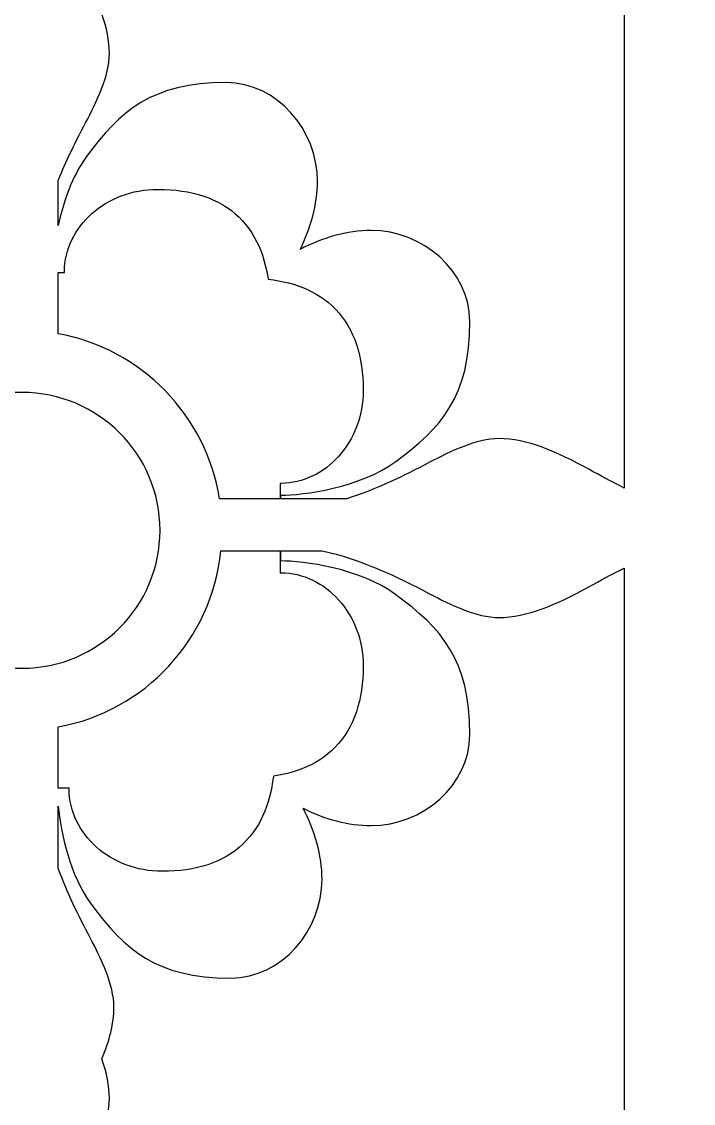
# Model space of a CAD drawing. Header units: centimetres. Extents: x 14.5 to 20.6, y -2.7 to 9.
# Drawn here: x 15.321 to 15.922, y 1.158 to 2.127 of the extents above; entities that cross this region are included whole.
import ezdxf

# ---------------------------------------------------------------- set-up
doc = ezdxf.new("R2010")
doc.units = ezdxf.units.CM
doc.header["$MEASUREMENT"] = 0
doc.layers.add('layer 1', color=7, linetype='Continuous')

msp = doc.modelspace()

# ---------------------------------------------------------------- linework, layer by layer
at = {"layer": 'layer 1', "color": 250, "lineweight": 30}
for points, knots in [([(14.53548, -2.70131), (14.53548, -2.70131), (14.53548, 9.00077), (14.53548, 9.00077), (14.53548, 9.00077), (14.53548, 9.00077), (20.59893, 9.00077), (20.59893, 9.00077), (20.59893, 9.00077), (20.59893, 9.00077), (20.59893, -2.70131), (20.59893, -2.70131), (20.59893, -2.70131), (20.59893, -2.70131), (14.53548, -2.70131), (14.53548, -2.70131)], [0, 0, 0, 0, 0.2, 0.2, 0.2, 0.2, 0.4, 0.4, 0.4, 0.4, 0.6, 0.6, 0.6, 0.6, 1, 1, 1, 1]), ([(15.8605, 1.70943), (15.8605, 1.70943), (15.8605, 2.57397), (15.8605, 2.57397), (15.8605, 2.57397), (15.84914, 2.5681), (15.83853, 2.56244), (15.82935, 2.55746), (15.82935, 2.55746), (15.79992, 2.54109), (15.77294, 2.52965), (15.7484, 2.52965), (15.7484, 2.52965), (15.72795, 2.52965), (15.70505, 2.54109), (15.68624, 2.55092), (15.68624, 2.55092), (15.65679, 2.56655), (15.62381, 2.58218), (15.58989, 2.58936), (15.58989, 2.58936), (15.58989, 2.58936), (15.55294, 2.58936), (15.55294, 2.58936), (15.55294, 2.58936), (15.55294, 2.58936), (15.55294, 2.58036), (15.55294, 2.58036), (15.55294, 2.58036), (15.57257, 2.58036), (15.6241, 2.57382), (15.65598, 2.55009), (15.65598, 2.55009), (15.69688, 2.51984), (15.72222, 2.49204), (15.72222, 2.42497), (15.72222, 2.42497), (15.72222, 2.37917), (15.67971, 2.34319), (15.6339, 2.34319), (15.6339, 2.34319), (15.61317, 2.34319), (15.59178, 2.34923), (15.57282, 2.35878), (15.57282, 2.35878), (15.58318, 2.33917), (15.5898, 2.31673), (15.5898, 2.29501), (15.5898, 2.29501), (15.5898, 2.2492), (15.55383, 2.20669), (15.50803, 2.20669), (15.50803, 2.20669), (15.44096, 2.20669), (15.41316, 2.23203), (15.3829, 2.27293), (15.3829, 2.27293), (15.36394, 2.29842), (15.35595, 2.33646), (15.35351, 2.36073), (15.35351, 2.36073), (15.35351, 2.36073), (15.35351, 2.305), (15.35351, 2.305), (15.35351, 2.305), (15.36141, 2.28318), (15.37175, 2.26215), (15.38209, 2.24267), (15.38209, 2.24267), (15.3919, 2.22386), (15.40335, 2.20096), (15.40335, 2.18051), (15.40335, 2.18051), (15.40335, 2.16595), (15.39932, 2.15052), (15.39262, 2.13424), (15.39262, 2.13424), (15.39683, 2.1219), (15.39926, 2.11009), (15.39926, 2.09879), (15.39926, 2.09879), (15.39926, 2.07834), (15.38782, 2.05544), (15.37799, 2.03663), (15.37799, 2.03663), (15.36936, 2.02036), (15.36072, 2.00302), (15.35351, 1.98503), (15.35351, 1.98503), (15.35351, 1.98503), (15.35351, 1.9446), (15.35351, 1.9446), (15.35351, 1.9446), (15.35794, 1.96542), (15.36579, 1.98886), (15.37882, 2.00637), (15.37882, 2.00637), (15.40907, 2.04727), (15.43687, 2.07261), (15.50394, 2.07261), (15.50394, 2.07261), (15.54974, 2.07261), (15.58572, 2.0301), (15.58572, 1.98429), (15.58572, 1.98429), (15.58572, 1.96357), (15.57969, 1.94217), (15.57013, 1.92322), (15.57013, 1.92322), (15.58974, 1.93357), (15.61218, 1.9402), (15.6339, 1.9402), (15.6339, 1.9402), (15.67971, 1.9402), (15.72222, 1.90422), (15.72222, 1.85842), (15.72222, 1.85842), (15.72222, 1.79135), (15.69688, 1.76356), (15.65598, 1.7333), (15.65598, 1.7333), (15.6241, 1.70958), (15.57257, 1.70303), (15.55294, 1.70303), (15.55294, 1.70303), (15.55294, 1.70303), (15.55294, 1.69985), (15.55294, 1.69985), (15.55294, 1.69985), (15.55294, 1.69985), (15.61192, 1.69985), (15.61192, 1.69985), (15.61192, 1.69985), (15.63802, 1.70804), (15.66321, 1.72026), (15.68624, 1.73248), (15.68624, 1.73248), (15.70505, 1.7423), (15.72795, 1.75374), (15.7484, 1.75374), (15.7484, 1.75374), (15.77294, 1.75374), (15.79992, 1.7423), (15.82935, 1.72593), (15.82935, 1.72593), (15.83853, 1.72095), (15.84914, 1.71529), (15.8605, 1.70943)], [0, 0, 0, 0, 0.026316, 0.026316, 0.026316, 0.026316, 0.052632, 0.052632, 0.052632, 0.052632, 0.078947, 0.078947, 0.078947, 0.078947, 0.105263, 0.105263, 0.105263, 0.105263, 0.131579, 0.131579, 0.131579, 0.131579, 0.157895, 0.157895, 0.157895, 0.157895, 0.184211, 0.184211, 0.184211, 0.184211, 0.210526, 0.210526, 0.210526, 0.210526, 0.236842, 0.236842, 0.236842, 0.236842, 0.263158, 0.263158, 0.263158, 0.263158, 0.289474, 0.289474, 0.289474, 0.289474, 0.315789, 0.315789, 0.315789, 0.315789, 0.342105, 0.342105, 0.342105, 0.342105, 0.368421, 0.368421, 0.368421, 0.368421, 0.394737, 0.394737, 0.394737, 0.394737, 0.421053, 0.421053, 0.421053, 0.421053, 0.447368, 0.447368, 0.447368, 0.447368, 0.473684, 0.473684, 0.473684, 0.473684, 0.5, 0.5, 0.5, 0.5, 0.526316, 0.526316, 0.526316, 0.526316, 0.552632, 0.552632, 0.552632, 0.552632, 0.578947, 0.578947, 0.578947, 0.578947, 0.605263, 0.605263, 0.605263, 0.605263, 0.631579, 0.631579, 0.631579, 0.631579, 0.657895, 0.657895, 0.657895, 0.657895, 0.684211, 0.684211, 0.684211, 0.684211, 0.710526, 0.710526, 0.710526, 0.710526, 0.736842, 0.736842, 0.736842, 0.736842, 0.763158, 0.763158, 0.763158, 0.763158, 0.789474, 0.789474, 0.789474, 0.789474, 0.815789, 0.815789, 0.815789, 0.815789, 0.842105, 0.842105, 0.842105, 0.842105, 0.868421, 0.868421, 0.868421, 0.868421, 0.894737, 0.894737, 0.894737, 0.894737, 0.921053, 0.921053, 0.921053, 0.921053, 0.947368, 0.947368, 0.947368, 0.947368, 1, 1, 1, 1]), ([(15.35351, 1.90262), (15.35351, 1.90262), (15.35351, 1.84768), (15.35351, 1.84768), (15.35351, 1.84768), (15.42779, 1.83411), (15.48608, 1.7747), (15.49797, 1.69985), (15.49797, 1.69985), (15.49797, 1.69985), (15.55222, 1.69985), (15.55222, 1.69985), (15.55222, 1.69985), (15.55222, 1.69985), (15.55222, 1.71357), (15.55222, 1.71357), (15.55222, 1.71357), (15.55222, 1.71357), (15.55322, 1.71357), (15.55322, 1.71357), (15.55322, 1.71357), (15.55322, 1.71357), (15.55667, 1.71368), (15.55667, 1.71368), (15.55667, 1.71368), (15.55667, 1.71368), (15.56038, 1.71401), (15.56038, 1.71401), (15.56038, 1.71401), (15.56038, 1.71401), (15.56405, 1.71456), (15.56405, 1.71456), (15.56405, 1.71456), (15.56405, 1.71456), (15.56766, 1.71532), (15.56766, 1.71532), (15.56766, 1.71532), (15.56766, 1.71532), (15.57121, 1.71627), (15.57121, 1.71627), (15.57121, 1.71627), (15.57121, 1.71627), (15.57471, 1.71742), (15.57471, 1.71742), (15.57471, 1.71742), (15.57471, 1.71742), (15.57813, 1.71875), (15.57813, 1.71875), (15.57813, 1.71875), (15.57813, 1.71875), (15.58147, 1.72026), (15.58147, 1.72026), (15.58147, 1.72026), (15.58147, 1.72026), (15.58473, 1.72194), (15.58473, 1.72194), (15.58473, 1.72194), (15.58473, 1.72194), (15.5879, 1.72379), (15.5879, 1.72379), (15.5879, 1.72379), (15.5879, 1.72379), (15.59098, 1.7258), (15.59098, 1.7258), (15.59098, 1.7258), (15.59098, 1.7258), (15.59397, 1.72797), (15.59397, 1.72797), (15.59397, 1.72797), (15.59397, 1.72797), (15.59685, 1.73028), (15.59685, 1.73028), (15.59685, 1.73028), (15.59685, 1.73028), (15.59963, 1.73274), (15.59963, 1.73274), (15.59963, 1.73274), (15.59963, 1.73274), (15.60231, 1.73534), (15.60231, 1.73534), (15.60231, 1.73534), (15.60231, 1.73534), (15.60487, 1.73808), (15.60487, 1.73808), (15.60487, 1.73808), (15.60487, 1.73808), (15.60731, 1.74095), (15.60731, 1.74095), (15.60731, 1.74095), (15.60731, 1.74095), (15.60964, 1.74395), (15.60964, 1.74395), (15.60964, 1.74395), (15.60964, 1.74395), (15.61184, 1.74707), (15.61184, 1.74707), (15.61184, 1.74707), (15.61184, 1.74707), (15.6139, 1.75031), (15.6139, 1.75031), (15.6139, 1.75031), (15.6139, 1.75031), (15.61583, 1.75367), (15.61583, 1.75367), (15.61583, 1.75367), (15.61583, 1.75367), (15.61763, 1.75714), (15.61763, 1.75714), (15.61763, 1.75714), (15.61763, 1.75714), (15.61927, 1.76072), (15.61927, 1.76072), (15.61927, 1.76072), (15.61927, 1.76072), (15.62077, 1.76441), (15.62077, 1.76441), (15.62077, 1.76441), (15.62077, 1.76441), (15.6221, 1.7682), (15.6221, 1.7682), (15.6221, 1.7682), (15.6221, 1.7682), (15.62328, 1.77208), (15.62328, 1.77208), (15.62328, 1.77208), (15.62328, 1.77208), (15.62429, 1.77605), (15.62429, 1.77605), (15.62429, 1.77605), (15.62429, 1.77605), (15.62512, 1.78011), (15.62512, 1.78011), (15.62512, 1.78011), (15.62512, 1.78011), (15.62578, 1.78424), (15.62578, 1.78424), (15.62578, 1.78424), (15.62578, 1.78424), (15.62626, 1.78845), (15.62626, 1.78845), (15.62626, 1.78845), (15.62626, 1.78845), (15.62655, 1.79273), (15.62655, 1.79273), (15.62655, 1.79273), (15.62655, 1.79273), (15.62664, 1.79702), (15.62664, 1.79702), (15.62664, 1.79702), (15.62664, 1.79702), (15.62655, 1.80267), (15.62655, 1.80267), (15.62655, 1.80267), (15.62655, 1.80267), (15.62628, 1.80812), (15.62628, 1.80812), (15.62628, 1.80812), (15.62628, 1.80812), (15.62582, 1.81342), (15.62582, 1.81342), (15.62582, 1.81342), (15.62582, 1.81342), (15.62518, 1.8186), (15.62518, 1.8186), (15.62518, 1.8186), (15.62518, 1.8186), (15.62435, 1.82364), (15.62435, 1.82364), (15.62435, 1.82364), (15.62435, 1.82364), (15.62333, 1.82854), (15.62333, 1.82854), (15.62333, 1.82854), (15.62333, 1.82854), (15.62211, 1.83331), (15.62211, 1.83331), (15.62211, 1.83331), (15.62211, 1.83331), (15.62069, 1.83795), (15.62069, 1.83795), (15.62069, 1.83795), (15.62069, 1.83795), (15.61906, 1.84244), (15.61906, 1.84244), (15.61906, 1.84244), (15.61906, 1.84244), (15.61724, 1.84679), (15.61724, 1.84679), (15.61724, 1.84679), (15.61724, 1.84679), (15.61521, 1.85099), (15.61521, 1.85099), (15.61521, 1.85099), (15.61521, 1.85099), (15.61297, 1.85504), (15.61297, 1.85504), (15.61297, 1.85504), (15.61297, 1.85504), (15.61053, 1.85892), (15.61053, 1.85892), (15.61053, 1.85892), (15.61053, 1.85892), (15.6079, 1.86262), (15.6079, 1.86262), (15.6079, 1.86262), (15.6079, 1.86262), (15.60507, 1.86615), (15.60507, 1.86615), (15.60507, 1.86615), (15.60507, 1.86615), (15.60206, 1.86948), (15.60206, 1.86948), (15.60206, 1.86948), (15.60206, 1.86948), (15.59886, 1.87263), (15.59886, 1.87263), (15.59886, 1.87263), (15.59886, 1.87263), (15.59552, 1.87557), (15.59552, 1.87557), (15.59552, 1.87557), (15.59552, 1.87557), (15.59202, 1.87831), (15.59202, 1.87831), (15.59202, 1.87831), (15.59202, 1.87831), (15.58837, 1.88085), (15.58837, 1.88085), (15.58837, 1.88085), (15.58837, 1.88085), (15.5846, 1.88318), (15.5846, 1.88318), (15.5846, 1.88318), (15.5846, 1.88318), (15.58072, 1.88532), (15.58072, 1.88532), (15.58072, 1.88532), (15.58072, 1.88532), (15.57672, 1.88726), (15.57672, 1.88726), (15.57672, 1.88726), (15.57672, 1.88726), (15.57263, 1.88902), (15.57263, 1.88902), (15.57263, 1.88902), (15.57263, 1.88902), (15.56844, 1.89059), (15.56844, 1.89059), (15.56844, 1.89059), (15.56844, 1.89059), (15.56416, 1.89199), (15.56416, 1.89199), (15.56416, 1.89199), (15.56416, 1.89199), (15.5598, 1.89322), (15.5598, 1.89322), (15.5598, 1.89322), (15.5598, 1.89322), (15.55537, 1.89429), (15.55537, 1.89429), (15.55537, 1.89429), (15.55537, 1.89429), (15.55085, 1.8952), (15.55085, 1.8952), (15.55085, 1.8952), (15.55085, 1.8952), (15.54626, 1.89597), (15.54626, 1.89597), (15.54626, 1.89597), (15.54626, 1.89597), (15.5416, 1.89659), (15.5416, 1.89659), (15.5416, 1.89659), (15.5416, 1.89659), (15.54147, 1.8966), (15.54147, 1.8966), (15.54147, 1.8966), (15.54147, 1.8966), (15.54091, 1.90011), (15.54091, 1.90011), (15.54091, 1.90011), (15.54091, 1.90011), (15.54003, 1.90469), (15.54003, 1.90469), (15.54003, 1.90469), (15.54003, 1.90469), (15.53899, 1.90918), (15.53899, 1.90918), (15.53899, 1.90918), (15.53899, 1.90918), (15.53779, 1.91359), (15.53779, 1.91359), (15.53779, 1.91359), (15.53779, 1.91359), (15.53641, 1.91792), (15.53641, 1.91792), (15.53641, 1.91792), (15.53641, 1.91792), (15.53487, 1.92217), (15.53487, 1.92217), (15.53487, 1.92217), (15.53487, 1.92217), (15.53313, 1.92632), (15.53313, 1.92632), (15.53313, 1.92632), (15.53313, 1.92632), (15.53121, 1.93037), (15.53121, 1.93037), (15.53121, 1.93037), (15.53121, 1.93037), (15.52909, 1.93431), (15.52909, 1.93431), (15.52909, 1.93431), (15.52909, 1.93431), (15.52677, 1.93813), (15.52677, 1.93813), (15.52677, 1.93813), (15.52677, 1.93813), (15.52425, 1.94182), (15.52425, 1.94182), (15.52425, 1.94182), (15.52425, 1.94182), (15.52152, 1.94538), (15.52152, 1.94538), (15.52152, 1.94538), (15.52152, 1.94538), (15.51858, 1.94878), (15.51858, 1.94878), (15.51858, 1.94878), (15.51858, 1.94878), (15.51544, 1.95202), (15.51544, 1.95202), (15.51544, 1.95202), (15.51544, 1.95202), (15.5121, 1.95508), (15.5121, 1.95508), (15.5121, 1.95508), (15.5121, 1.95508), (15.50857, 1.95796), (15.50857, 1.95796), (15.50857, 1.95796), (15.50857, 1.95796), (15.50486, 1.96064), (15.50486, 1.96064), (15.50486, 1.96064), (15.50486, 1.96064), (15.50096, 1.96312), (15.50096, 1.96312), (15.50096, 1.96312), (15.50096, 1.96312), (15.4969, 1.9654), (15.4969, 1.9654), (15.4969, 1.9654), (15.4969, 1.9654), (15.49268, 1.96746), (15.49268, 1.96746), (15.49268, 1.96746), (15.49268, 1.96746), (15.4883, 1.96932), (15.4883, 1.96932), (15.4883, 1.96932), (15.4883, 1.96932), (15.48378, 1.97097), (15.48378, 1.97097), (15.48378, 1.97097), (15.48378, 1.97097), (15.47911, 1.97242), (15.47911, 1.97242), (15.47911, 1.97242), (15.47911, 1.97242), (15.47431, 1.97366), (15.47431, 1.97366), (15.47431, 1.97366), (15.47431, 1.97366), (15.46937, 1.9747), (15.46937, 1.9747), (15.46937, 1.9747), (15.46937, 1.9747), (15.4643, 1.97555), (15.4643, 1.97555), (15.4643, 1.97555), (15.4643, 1.97555), (15.45908, 1.9762), (15.45908, 1.9762), (15.45908, 1.9762), (15.45908, 1.9762), (15.45373, 1.97667), (15.45373, 1.97667), (15.45373, 1.97667), (15.45373, 1.97667), (15.44824, 1.97694), (15.44824, 1.97694), (15.44824, 1.97694), (15.44824, 1.97694), (15.44254, 1.97704), (15.44254, 1.97704), (15.44254, 1.97704), (15.44254, 1.97704), (15.43825, 1.97694), (15.43825, 1.97694), (15.43825, 1.97694), (15.43825, 1.97694), (15.43397, 1.97665), (15.43397, 1.97665), (15.43397, 1.97665), (15.43397, 1.97665), (15.42976, 1.97617), (15.42976, 1.97617), (15.42976, 1.97617), (15.42976, 1.97617), (15.42563, 1.97552), (15.42563, 1.97552), (15.42563, 1.97552), (15.42563, 1.97552), (15.42157, 1.97468), (15.42157, 1.97468), (15.42157, 1.97468), (15.42157, 1.97468), (15.4176, 1.97367), (15.4176, 1.97367), (15.4176, 1.97367), (15.4176, 1.97367), (15.41372, 1.9725), (15.41372, 1.9725), (15.41372, 1.9725), (15.41372, 1.9725), (15.40993, 1.97116), (15.40993, 1.97116), (15.40993, 1.97116), (15.40993, 1.97116), (15.40624, 1.96966), (15.40624, 1.96966), (15.40624, 1.96966), (15.40624, 1.96966), (15.40266, 1.96802), (15.40266, 1.96802), (15.40266, 1.96802), (15.40266, 1.96802), (15.39919, 1.96623), (15.39919, 1.96623), (15.39919, 1.96623), (15.39919, 1.96623), (15.39583, 1.9643), (15.39583, 1.9643), (15.39583, 1.9643), (15.39583, 1.9643), (15.39259, 1.96223), (15.39259, 1.96223), (15.39259, 1.96223), (15.39259, 1.96223), (15.38946, 1.96003), (15.38946, 1.96003), (15.38946, 1.96003), (15.38946, 1.96003), (15.38646, 1.95771), (15.38646, 1.95771), (15.38646, 1.95771), (15.38646, 1.95771), (15.3836, 1.95526), (15.3836, 1.95526), (15.3836, 1.95526), (15.3836, 1.95526), (15.38085, 1.9527), (15.38085, 1.9527), (15.38085, 1.9527), (15.38085, 1.9527), (15.37826, 1.95003), (15.37826, 1.95003), (15.37826, 1.95003), (15.37826, 1.95003), (15.37579, 1.94725), (15.37579, 1.94725), (15.37579, 1.94725), (15.37579, 1.94725), (15.37348, 1.94436), (15.37348, 1.94436), (15.37348, 1.94436), (15.37348, 1.94436), (15.37131, 1.94138), (15.37131, 1.94138), (15.37131, 1.94138), (15.37131, 1.94138), (15.3693, 1.93829), (15.3693, 1.93829), (15.3693, 1.93829), (15.3693, 1.93829), (15.36745, 1.93512), (15.36745, 1.93512), (15.36745, 1.93512), (15.36745, 1.93512), (15.36577, 1.93186), (15.36577, 1.93186), (15.36577, 1.93186), (15.36577, 1.93186), (15.36426, 1.92852), (15.36426, 1.92852), (15.36426, 1.92852), (15.36426, 1.92852), (15.36293, 1.92511), (15.36293, 1.92511), (15.36293, 1.92511), (15.36293, 1.92511), (15.36178, 1.92161), (15.36178, 1.92161), (15.36178, 1.92161), (15.36178, 1.92161), (15.36083, 1.91806), (15.36083, 1.91806), (15.36083, 1.91806), (15.36083, 1.91806), (15.36007, 1.91444), (15.36007, 1.91444), (15.36007, 1.91444), (15.36007, 1.91444), (15.35952, 1.91077), (15.35952, 1.91077), (15.35952, 1.91077), (15.35952, 1.91077), (15.35919, 1.90707), (15.35919, 1.90707), (15.35919, 1.90707), (15.35919, 1.90707), (15.35908, 1.90361), (15.35908, 1.90361), (15.35908, 1.90361), (15.35908, 1.90361), (15.35908, 1.90262), (15.35908, 1.90262), (15.35908, 1.90262), (15.35908, 1.90262), (15.35351, 1.90262), (15.35351, 1.90262)], [0, 0, 0, 0, 0.007463, 0.007463, 0.007463, 0.007463, 0.014925, 0.014925, 0.014925, 0.014925, 0.022388, 0.022388, 0.022388, 0.022388, 0.029851, 0.029851, 0.029851, 0.029851, 0.037313, 0.037313, 0.037313, 0.037313, 0.044776, 0.044776, 0.044776, 0.044776, 0.052239, 0.052239, 0.052239, 0.052239, 0.059701, 0.059701, 0.059701, 0.059701, 0.067164, 0.067164, 0.067164, 0.067164, 0.074627, 0.074627, 0.074627, 0.074627, 0.08209, 0.08209, 0.08209, 0.08209, 0.089552, 0.089552, 0.089552, 0.089552, 0.097015, 0.097015, 0.097015, 0.097015, 0.104478, 0.104478, 0.104478, 0.104478, 0.11194, 0.11194, 0.11194, 0.11194, 0.119403, 0.119403, 0.119403, 0.119403, 0.126866, 0.126866, 0.126866, 0.126866, 0.134328, 0.134328, 0.134328, 0.134328, 0.141791, 0.141791, 0.141791, 0.141791, 0.149254, 0.149254, 0.149254, 0.149254, 0.156716, 0.156716, 0.156716, 0.156716, 0.164179, 0.164179, 0.164179, 0.164179, 0.171642, 0.171642, 0.171642, 0.171642, 0.179104, 0.179104, 0.179104, 0.179104, 0.186567, 0.186567, 0.186567, 0.186567, 0.19403, 0.19403, 0.19403, 0.19403, 0.201493, 0.201493, 0.201493, 0.201493, 0.208955, 0.208955, 0.208955, 0.208955, 0.216418, 0.216418, 0.216418, 0.216418, 0.223881, 0.223881, 0.223881, 0.223881, 0.231343, 0.231343, 0.231343, 0.231343, 0.238806, 0.238806, 0.238806, 0.238806, 0.246269, 0.246269, 0.246269, 0.246269, 0.253731, 0.253731, 0.253731, 0.253731, 0.261194, 0.261194, 0.261194, 0.261194, 0.268657, 0.268657, 0.268657, 0.268657, 0.276119, 0.276119, 0.276119, 0.276119, 0.283582, 0.283582, 0.283582, 0.283582, 0.291045, 0.291045, 0.291045, 0.291045, 0.298507, 0.298507, 0.298507, 0.298507, 0.30597, 0.30597, 0.30597, 0.30597, 0.313433, 0.313433, 0.313433, 0.313433, 0.320896, 0.320896, 0.320896, 0.320896, 0.328358, 0.328358, 0.328358, 0.328358, 0.335821, 0.335821, 0.335821, 0.335821, 0.343284, 0.343284, 0.343284, 0.343284, 0.350746, 0.350746, 0.350746, 0.350746, 0.358209, 0.358209, 0.358209, 0.358209, 0.365672, 0.365672, 0.365672, 0.365672, 0.373134, 0.373134, 0.373134, 0.373134, 0.380597, 0.380597, 0.380597, 0.380597, 0.38806, 0.38806, 0.38806, 0.38806, 0.395522, 0.395522, 0.395522, 0.395522, 0.402985, 0.402985, 0.402985, 0.402985, 0.410448, 0.410448, 0.410448, 0.410448, 0.41791, 0.41791, 0.41791, 0.41791, 0.425373, 0.425373, 0.425373, 0.425373, 0.432836, 0.432836, 0.432836, 0.432836, 0.440299, 0.440299, 0.440299, 0.440299, 0.447761, 0.447761, 0.447761, 0.447761, 0.455224, 0.455224, 0.455224, 0.455224, 0.462687, 0.462687, 0.462687, 0.462687, 0.470149, 0.470149, 0.470149, 0.470149, 0.477612, 0.477612, 0.477612, 0.477612, 0.485075, 0.485075, 0.485075, 0.485075, 0.492537, 0.492537, 0.492537, 0.492537, 0.5, 0.5, 0.5, 0.5, 0.507463, 0.507463, 0.507463, 0.507463, 0.514925, 0.514925, 0.514925, 0.514925, 0.522388, 0.522388, 0.522388, 0.522388, 0.529851, 0.529851, 0.529851, 0.529851, 0.537313, 0.537313, 0.537313, 0.537313, 0.544776, 0.544776, 0.544776, 0.544776, 0.552239, 0.552239, 0.552239, 0.552239, 0.559701, 0.559701, 0.559701, 0.559701, 0.567164, 0.567164, 0.567164, 0.567164, 0.574627, 0.574627, 0.574627, 0.574627, 0.58209, 0.58209, 0.58209, 0.58209, 0.589552, 0.589552, 0.589552, 0.589552, 0.597015, 0.597015, 0.597015, 0.597015, 0.604478, 0.604478, 0.604478, 0.604478, 0.61194, 0.61194, 0.61194, 0.61194, 0.619403, 0.619403, 0.619403, 0.619403, 0.626866, 0.626866, 0.626866, 0.626866, 0.634328, 0.634328, 0.634328, 0.634328, 0.641791, 0.641791, 0.641791, 0.641791, 0.649254, 0.649254, 0.649254, 0.649254, 0.656716, 0.656716, 0.656716, 0.656716, 0.664179, 0.664179, 0.664179, 0.664179, 0.671642, 0.671642, 0.671642, 0.671642, 0.679104, 0.679104, 0.679104, 0.679104, 0.686567, 0.686567, 0.686567, 0.686567, 0.69403, 0.69403, 0.69403, 0.69403, 0.701493, 0.701493, 0.701493, 0.701493, 0.708955, 0.708955, 0.708955, 0.708955, 0.716418, 0.716418, 0.716418, 0.716418, 0.723881, 0.723881, 0.723881, 0.723881, 0.731343, 0.731343, 0.731343, 0.731343, 0.738806, 0.738806, 0.738806, 0.738806, 0.746269, 0.746269, 0.746269, 0.746269, 0.753731, 0.753731, 0.753731, 0.753731, 0.761194, 0.761194, 0.761194, 0.761194, 0.768657, 0.768657, 0.768657, 0.768657, 0.776119, 0.776119, 0.776119, 0.776119, 0.783582, 0.783582, 0.783582, 0.783582, 0.791045, 0.791045, 0.791045, 0.791045, 0.798507, 0.798507, 0.798507, 0.798507, 0.80597, 0.80597, 0.80597, 0.80597, 0.813433, 0.813433, 0.813433, 0.813433, 0.820896, 0.820896, 0.820896, 0.820896, 0.828358, 0.828358, 0.828358, 0.828358, 0.835821, 0.835821, 0.835821, 0.835821, 0.843284, 0.843284, 0.843284, 0.843284, 0.850746, 0.850746, 0.850746, 0.850746, 0.858209, 0.858209, 0.858209, 0.858209, 0.865672, 0.865672, 0.865672, 0.865672, 0.873134, 0.873134, 0.873134, 0.873134, 0.880597, 0.880597, 0.880597, 0.880597, 0.88806, 0.88806, 0.88806, 0.88806, 0.895522, 0.895522, 0.895522, 0.895522, 0.902985, 0.902985, 0.902985, 0.902985, 0.910448, 0.910448, 0.910448, 0.910448, 0.91791, 0.91791, 0.91791, 0.91791, 0.925373, 0.925373, 0.925373, 0.925373, 0.932836, 0.932836, 0.932836, 0.932836, 0.940299, 0.940299, 0.940299, 0.940299, 0.947761, 0.947761, 0.947761, 0.947761, 0.955224, 0.955224, 0.955224, 0.955224, 0.962687, 0.962687, 0.962687, 0.962687, 0.970149, 0.970149, 0.970149, 0.970149, 0.977612, 0.977612, 0.977612, 0.977612, 0.985075, 0.985075, 0.985075, 0.985075, 1, 1, 1, 1]), ([(15.19765, 1.67155), (15.19765, 1.73975), (15.25295, 1.79506), (15.32116, 1.79506), (15.32116, 1.79506), (15.38936, 1.79506), (15.44467, 1.73975), (15.44467, 1.67155), (15.44467, 1.67155), (15.44467, 1.60335), (15.38936, 1.54804), (15.32116, 1.54804), (15.32116, 1.54804), (15.25295, 1.54804), (15.19765, 1.60335), (15.19765, 1.67155)], [0, 0, 0, 0, 0.2, 0.2, 0.2, 0.2, 0.4, 0.4, 0.4, 0.4, 0.6, 0.6, 0.6, 0.6, 1, 1, 1, 1]), ([(15.8605, 0.77322), (15.8605, 0.77322), (15.8605, 1.63776), (15.8605, 1.63776), (15.8605, 1.63776), (15.84914, 1.63189), (15.83853, 1.62624), (15.82935, 1.62125), (15.82935, 1.62125), (15.79992, 1.60489), (15.77294, 1.59345), (15.7484, 1.59345), (15.7484, 1.59345), (15.72795, 1.59345), (15.70505, 1.60489), (15.68624, 1.61471), (15.68624, 1.61471), (15.65679, 1.63034), (15.62381, 1.64597), (15.58989, 1.65315), (15.58989, 1.65315), (15.58989, 1.65315), (15.55294, 1.65315), (15.55294, 1.65315), (15.55294, 1.65315), (15.55294, 1.65315), (15.55294, 1.64415), (15.55294, 1.64415), (15.55294, 1.64415), (15.57257, 1.64415), (15.6241, 1.63761), (15.65598, 1.61389), (15.65598, 1.61389), (15.69688, 1.58363), (15.72222, 1.55584), (15.72222, 1.48876), (15.72222, 1.48876), (15.72222, 1.44296), (15.67971, 1.40699), (15.6339, 1.40699), (15.6339, 1.40699), (15.61317, 1.40699), (15.59178, 1.41302), (15.57282, 1.42258), (15.57282, 1.42258), (15.58318, 1.40297), (15.5898, 1.38052), (15.5898, 1.35881), (15.5898, 1.35881), (15.5898, 1.313), (15.55383, 1.27048), (15.50803, 1.27048), (15.50803, 1.27048), (15.44096, 1.27048), (15.41316, 1.29583), (15.3829, 1.33672), (15.3829, 1.33672), (15.36394, 1.36221), (15.35595, 1.40026), (15.35351, 1.42452), (15.35351, 1.42452), (15.35351, 1.42452), (15.35351, 1.36879), (15.35351, 1.36879), (15.35351, 1.36879), (15.36141, 1.34697), (15.37175, 1.32595), (15.38209, 1.30647), (15.38209, 1.30647), (15.3919, 1.28766), (15.40335, 1.26475), (15.40335, 1.24431), (15.40335, 1.24431), (15.40335, 1.22974), (15.39932, 1.21432), (15.39262, 1.19803), (15.39262, 1.19803), (15.39683, 1.1857), (15.39926, 1.17388), (15.39926, 1.16258), (15.39926, 1.16258), (15.39926, 1.14214), (15.38782, 1.11923), (15.37799, 1.10042), (15.37799, 1.10042), (15.36936, 1.08416), (15.36072, 1.06681), (15.35351, 1.04882), (15.35351, 1.04882), (15.35351, 1.04882), (15.35351, 1.00839), (15.35351, 1.00839), (15.35351, 1.00839), (15.35794, 1.02921), (15.36579, 1.05265), (15.37882, 1.07017), (15.37882, 1.07017), (15.40907, 1.11106), (15.43687, 1.13641), (15.50394, 1.13641), (15.50394, 1.13641), (15.54974, 1.13641), (15.58572, 1.09389), (15.58572, 1.04808), (15.58572, 1.04808), (15.58572, 1.02736), (15.57969, 1.00596), (15.57013, 0.98701), (15.57013, 0.98701), (15.58974, 0.99737), (15.61218, 1.00399), (15.6339, 1.00399), (15.6339, 1.00399), (15.67971, 1.00399), (15.72222, 0.96801), (15.72222, 0.92222), (15.72222, 0.92222), (15.72222, 0.85514), (15.69688, 0.82735), (15.65598, 0.79709), (15.65598, 0.79709), (15.6241, 0.77337), (15.57257, 0.76682), (15.55294, 0.76682), (15.55294, 0.76682), (15.55294, 0.76682), (15.55294, 0.76365), (15.55294, 0.76365), (15.55294, 0.76365), (15.55294, 0.76365), (15.61192, 0.76365), (15.61192, 0.76365), (15.61192, 0.76365), (15.63802, 0.77183), (15.66321, 0.78405), (15.68624, 0.79627), (15.68624, 0.79627), (15.70505, 0.80609), (15.72795, 0.81753), (15.7484, 0.81753), (15.7484, 0.81753), (15.77294, 0.81753), (15.79992, 0.80609), (15.82935, 0.78972), (15.82935, 0.78972), (15.83853, 0.78474), (15.84914, 0.77909), (15.8605, 0.77322)], [0, 0, 0, 0, 0.026316, 0.026316, 0.026316, 0.026316, 0.052632, 0.052632, 0.052632, 0.052632, 0.078947, 0.078947, 0.078947, 0.078947, 0.105263, 0.105263, 0.105263, 0.105263, 0.131579, 0.131579, 0.131579, 0.131579, 0.157895, 0.157895, 0.157895, 0.157895, 0.184211, 0.184211, 0.184211, 0.184211, 0.210526, 0.210526, 0.210526, 0.210526, 0.236842, 0.236842, 0.236842, 0.236842, 0.263158, 0.263158, 0.263158, 0.263158, 0.289474, 0.289474, 0.289474, 0.289474, 0.315789, 0.315789, 0.315789, 0.315789, 0.342105, 0.342105, 0.342105, 0.342105, 0.368421, 0.368421, 0.368421, 0.368421, 0.394737, 0.394737, 0.394737, 0.394737, 0.421053, 0.421053, 0.421053, 0.421053, 0.447368, 0.447368, 0.447368, 0.447368, 0.473684, 0.473684, 0.473684, 0.473684, 0.5, 0.5, 0.5, 0.5, 0.526316, 0.526316, 0.526316, 0.526316, 0.552632, 0.552632, 0.552632, 0.552632, 0.578947, 0.578947, 0.578947, 0.578947, 0.605263, 0.605263, 0.605263, 0.605263, 0.631579, 0.631579, 0.631579, 0.631579, 0.657895, 0.657895, 0.657895, 0.657895, 0.684211, 0.684211, 0.684211, 0.684211, 0.710526, 0.710526, 0.710526, 0.710526, 0.736842, 0.736842, 0.736842, 0.736842, 0.763158, 0.763158, 0.763158, 0.763158, 0.789474, 0.789474, 0.789474, 0.789474, 0.815789, 0.815789, 0.815789, 0.815789, 0.842105, 0.842105, 0.842105, 0.842105, 0.868421, 0.868421, 0.868421, 0.868421, 0.894737, 0.894737, 0.894737, 0.894737, 0.921053, 0.921053, 0.921053, 0.921053, 0.947368, 0.947368, 0.947368, 0.947368, 1, 1, 1, 1]), ([(15.55222, 1.65315), (15.55222, 1.65315), (15.49926, 1.65315), (15.49926, 1.65315), (15.49926, 1.65315), (15.49114, 1.57368), (15.43104, 1.50958), (15.35351, 1.49542), (15.35351, 1.49542), (15.35351, 1.49542), (15.35351, 1.44048), (15.35351, 1.44048), (15.35351, 1.44048), (15.35351, 1.44048), (15.36318, 1.44048), (15.36318, 1.44048), (15.36318, 1.44048), (15.36318, 1.44048), (15.36318, 1.43948), (15.36318, 1.43948), (15.36318, 1.43948), (15.36318, 1.43948), (15.36328, 1.43603), (15.36328, 1.43603), (15.36328, 1.43603), (15.36328, 1.43603), (15.36362, 1.43232), (15.36362, 1.43232), (15.36362, 1.43232), (15.36362, 1.43232), (15.36417, 1.42865), (15.36417, 1.42865), (15.36417, 1.42865), (15.36417, 1.42865), (15.36492, 1.42504), (15.36492, 1.42504), (15.36492, 1.42504), (15.36492, 1.42504), (15.36587, 1.42149), (15.36587, 1.42149), (15.36587, 1.42149), (15.36587, 1.42149), (15.36702, 1.41799), (15.36702, 1.41799), (15.36702, 1.41799), (15.36702, 1.41799), (15.36836, 1.41457), (15.36836, 1.41457), (15.36836, 1.41457), (15.36836, 1.41457), (15.36987, 1.41124), (15.36987, 1.41124), (15.36987, 1.41124), (15.36987, 1.41124), (15.37155, 1.40798), (15.37155, 1.40798), (15.37155, 1.40798), (15.37155, 1.40798), (15.3734, 1.4048), (15.3734, 1.4048), (15.3734, 1.4048), (15.3734, 1.4048), (15.37541, 1.40172), (15.37541, 1.40172), (15.37541, 1.40172), (15.37541, 1.40172), (15.37757, 1.39874), (15.37757, 1.39874), (15.37757, 1.39874), (15.37757, 1.39874), (15.37988, 1.39585), (15.37988, 1.39585), (15.37988, 1.39585), (15.37988, 1.39585), (15.38235, 1.39307), (15.38235, 1.39307), (15.38235, 1.39307), (15.38235, 1.39307), (15.38495, 1.39039), (15.38495, 1.39039), (15.38495, 1.39039), (15.38495, 1.39039), (15.38768, 1.38783), (15.38768, 1.38783), (15.38768, 1.38783), (15.38768, 1.38783), (15.39055, 1.38539), (15.39055, 1.38539), (15.39055, 1.38539), (15.39055, 1.38539), (15.39355, 1.38306), (15.39355, 1.38306), (15.39355, 1.38306), (15.39355, 1.38306), (15.39667, 1.38086), (15.39667, 1.38086), (15.39667, 1.38086), (15.39667, 1.38086), (15.39992, 1.3788), (15.39992, 1.3788), (15.39992, 1.3788), (15.39992, 1.3788), (15.40328, 1.37687), (15.40328, 1.37687), (15.40328, 1.37687), (15.40328, 1.37687), (15.40675, 1.37507), (15.40675, 1.37507), (15.40675, 1.37507), (15.40675, 1.37507), (15.41033, 1.37343), (15.41033, 1.37343), (15.41033, 1.37343), (15.41033, 1.37343), (15.41402, 1.37194), (15.41402, 1.37194), (15.41402, 1.37194), (15.41402, 1.37194), (15.4178, 1.3706), (15.4178, 1.3706), (15.4178, 1.3706), (15.4178, 1.3706), (15.42168, 1.36942), (15.42168, 1.36942), (15.42168, 1.36942), (15.42168, 1.36942), (15.42566, 1.36841), (15.42566, 1.36841), (15.42566, 1.36841), (15.42566, 1.36841), (15.42972, 1.36758), (15.42972, 1.36758), (15.42972, 1.36758), (15.42972, 1.36758), (15.43385, 1.36692), (15.43385, 1.36692), (15.43385, 1.36692), (15.43385, 1.36692), (15.43806, 1.36645), (15.43806, 1.36645), (15.43806, 1.36645), (15.43806, 1.36645), (15.44234, 1.36616), (15.44234, 1.36616), (15.44234, 1.36616), (15.44234, 1.36616), (15.44663, 1.36606), (15.44663, 1.36606), (15.44663, 1.36606), (15.44663, 1.36606), (15.45227, 1.36615), (15.45227, 1.36615), (15.45227, 1.36615), (15.45227, 1.36615), (15.45772, 1.36642), (15.45772, 1.36642), (15.45772, 1.36642), (15.45772, 1.36642), (15.46303, 1.36688), (15.46303, 1.36688), (15.46303, 1.36688), (15.46303, 1.36688), (15.46821, 1.36752), (15.46821, 1.36752), (15.46821, 1.36752), (15.46821, 1.36752), (15.47324, 1.36835), (15.47324, 1.36835), (15.47324, 1.36835), (15.47324, 1.36835), (15.47815, 1.36937), (15.47815, 1.36937), (15.47815, 1.36937), (15.47815, 1.36937), (15.48292, 1.3706), (15.48292, 1.3706), (15.48292, 1.3706), (15.48292, 1.3706), (15.48755, 1.37202), (15.48755, 1.37202), (15.48755, 1.37202), (15.48755, 1.37202), (15.49205, 1.37364), (15.49205, 1.37364), (15.49205, 1.37364), (15.49205, 1.37364), (15.4964, 1.37546), (15.4964, 1.37546), (15.4964, 1.37546), (15.4964, 1.37546), (15.5006, 1.37749), (15.5006, 1.37749), (15.5006, 1.37749), (15.5006, 1.37749), (15.50465, 1.37973), (15.50465, 1.37973), (15.50465, 1.37973), (15.50465, 1.37973), (15.50852, 1.38217), (15.50852, 1.38217), (15.50852, 1.38217), (15.50852, 1.38217), (15.51223, 1.38481), (15.51223, 1.38481), (15.51223, 1.38481), (15.51223, 1.38481), (15.51576, 1.38763), (15.51576, 1.38763), (15.51576, 1.38763), (15.51576, 1.38763), (15.51909, 1.39065), (15.51909, 1.39065), (15.51909, 1.39065), (15.51909, 1.39065), (15.52223, 1.39383), (15.52223, 1.39383), (15.52223, 1.39383), (15.52223, 1.39383), (15.52518, 1.39718), (15.52518, 1.39718), (15.52518, 1.39718), (15.52518, 1.39718), (15.52792, 1.40068), (15.52792, 1.40068), (15.52792, 1.40068), (15.52792, 1.40068), (15.53045, 1.40433), (15.53045, 1.40433), (15.53045, 1.40433), (15.53045, 1.40433), (15.53279, 1.4081), (15.53279, 1.4081), (15.53279, 1.4081), (15.53279, 1.4081), (15.53493, 1.41198), (15.53493, 1.41198), (15.53493, 1.41198), (15.53493, 1.41198), (15.53687, 1.41598), (15.53687, 1.41598), (15.53687, 1.41598), (15.53687, 1.41598), (15.53863, 1.42008), (15.53863, 1.42008), (15.53863, 1.42008), (15.53863, 1.42008), (15.5402, 1.42426), (15.5402, 1.42426), (15.5402, 1.42426), (15.5402, 1.42426), (15.5416, 1.42854), (15.5416, 1.42854), (15.5416, 1.42854), (15.5416, 1.42854), (15.54283, 1.4329), (15.54283, 1.4329), (15.54283, 1.4329), (15.54283, 1.4329), (15.54389, 1.43734), (15.54389, 1.43734), (15.54389, 1.43734), (15.54389, 1.43734), (15.54481, 1.44185), (15.54481, 1.44185), (15.54481, 1.44185), (15.54481, 1.44185), (15.54557, 1.44644), (15.54557, 1.44644), (15.54557, 1.44644), (15.54557, 1.44644), (15.54619, 1.4511), (15.54619, 1.4511), (15.54619, 1.4511), (15.54619, 1.4511), (15.54621, 1.45124), (15.54621, 1.45124), (15.54621, 1.45124), (15.54621, 1.45124), (15.54972, 1.45179), (15.54972, 1.45179), (15.54972, 1.45179), (15.54972, 1.45179), (15.55429, 1.45267), (15.55429, 1.45267), (15.55429, 1.45267), (15.55429, 1.45267), (15.55878, 1.45371), (15.55878, 1.45371), (15.55878, 1.45371), (15.55878, 1.45371), (15.5632, 1.45492), (15.5632, 1.45492), (15.5632, 1.45492), (15.5632, 1.45492), (15.56753, 1.45629), (15.56753, 1.45629), (15.56753, 1.45629), (15.56753, 1.45629), (15.57177, 1.45784), (15.57177, 1.45784), (15.57177, 1.45784), (15.57177, 1.45784), (15.57592, 1.45957), (15.57592, 1.45957), (15.57592, 1.45957), (15.57592, 1.45957), (15.57997, 1.46149), (15.57997, 1.46149), (15.57997, 1.46149), (15.57997, 1.46149), (15.58391, 1.46361), (15.58391, 1.46361), (15.58391, 1.46361), (15.58391, 1.46361), (15.58774, 1.46593), (15.58774, 1.46593), (15.58774, 1.46593), (15.58774, 1.46593), (15.59143, 1.46845), (15.59143, 1.46845), (15.59143, 1.46845), (15.59143, 1.46845), (15.59499, 1.47118), (15.59499, 1.47118), (15.59499, 1.47118), (15.59499, 1.47118), (15.59839, 1.47412), (15.59839, 1.47412), (15.59839, 1.47412), (15.59839, 1.47412), (15.60163, 1.47726), (15.60163, 1.47726), (15.60163, 1.47726), (15.60163, 1.47726), (15.60469, 1.4806), (15.60469, 1.4806), (15.60469, 1.4806), (15.60469, 1.4806), (15.60757, 1.48413), (15.60757, 1.48413), (15.60757, 1.48413), (15.60757, 1.48413), (15.61025, 1.48784), (15.61025, 1.48784), (15.61025, 1.48784), (15.61025, 1.48784), (15.61273, 1.49174), (15.61273, 1.49174), (15.61273, 1.49174), (15.61273, 1.49174), (15.615, 1.4958), (15.615, 1.4958), (15.615, 1.4958), (15.615, 1.4958), (15.61707, 1.50002), (15.61707, 1.50002), (15.61707, 1.50002), (15.61707, 1.50002), (15.61893, 1.5044), (15.61893, 1.5044), (15.61893, 1.5044), (15.61893, 1.5044), (15.62058, 1.50892), (15.62058, 1.50892), (15.62058, 1.50892), (15.62058, 1.50892), (15.62203, 1.51359), (15.62203, 1.51359), (15.62203, 1.51359), (15.62203, 1.51359), (15.62327, 1.51839), (15.62327, 1.51839), (15.62327, 1.51839), (15.62327, 1.51839), (15.62431, 1.52333), (15.62431, 1.52333), (15.62431, 1.52333), (15.62431, 1.52333), (15.62516, 1.52841), (15.62516, 1.52841), (15.62516, 1.52841), (15.62516, 1.52841), (15.62581, 1.53362), (15.62581, 1.53362), (15.62581, 1.53362), (15.62581, 1.53362), (15.62627, 1.53897), (15.62627, 1.53897), (15.62627, 1.53897), (15.62627, 1.53897), (15.62655, 1.54446), (15.62655, 1.54446), (15.62655, 1.54446), (15.62655, 1.54446), (15.62664, 1.55016), (15.62664, 1.55016), (15.62664, 1.55016), (15.62664, 1.55016), (15.62655, 1.55445), (15.62655, 1.55445), (15.62655, 1.55445), (15.62655, 1.55445), (15.62626, 1.55873), (15.62626, 1.55873), (15.62626, 1.55873), (15.62626, 1.55873), (15.62578, 1.56294), (15.62578, 1.56294), (15.62578, 1.56294), (15.62578, 1.56294), (15.62512, 1.56708), (15.62512, 1.56708), (15.62512, 1.56708), (15.62512, 1.56708), (15.62429, 1.57113), (15.62429, 1.57113), (15.62429, 1.57113), (15.62429, 1.57113), (15.62328, 1.5751), (15.62328, 1.5751), (15.62328, 1.5751), (15.62328, 1.5751), (15.6221, 1.57898), (15.6221, 1.57898), (15.6221, 1.57898), (15.6221, 1.57898), (15.62077, 1.58277), (15.62077, 1.58277), (15.62077, 1.58277), (15.62077, 1.58277), (15.61927, 1.58646), (15.61927, 1.58646), (15.61927, 1.58646), (15.61927, 1.58646), (15.61763, 1.59004), (15.61763, 1.59004), (15.61763, 1.59004), (15.61763, 1.59004), (15.61584, 1.59351), (15.61584, 1.59351), (15.61584, 1.59351), (15.61584, 1.59351), (15.6139, 1.59687), (15.6139, 1.59687), (15.6139, 1.59687), (15.6139, 1.59687), (15.61184, 1.60012), (15.61184, 1.60012), (15.61184, 1.60012), (15.61184, 1.60012), (15.60964, 1.60324), (15.60964, 1.60324), (15.60964, 1.60324), (15.60964, 1.60324), (15.60732, 1.60624), (15.60732, 1.60624), (15.60732, 1.60624), (15.60732, 1.60624), (15.60487, 1.60911), (15.60487, 1.60911), (15.60487, 1.60911), (15.60487, 1.60911), (15.60231, 1.61185), (15.60231, 1.61185), (15.60231, 1.61185), (15.60231, 1.61185), (15.59963, 1.61445), (15.59963, 1.61445), (15.59963, 1.61445), (15.59963, 1.61445), (15.59685, 1.61691), (15.59685, 1.61691), (15.59685, 1.61691), (15.59685, 1.61691), (15.59397, 1.61922), (15.59397, 1.61922), (15.59397, 1.61922), (15.59397, 1.61922), (15.59098, 1.62139), (15.59098, 1.62139), (15.59098, 1.62139), (15.59098, 1.62139), (15.5879, 1.6234), (15.5879, 1.6234), (15.5879, 1.6234), (15.5879, 1.6234), (15.58473, 1.62525), (15.58473, 1.62525), (15.58473, 1.62525), (15.58473, 1.62525), (15.58147, 1.62693), (15.58147, 1.62693), (15.58147, 1.62693), (15.58147, 1.62693), (15.57812, 1.62844), (15.57812, 1.62844), (15.57812, 1.62844), (15.57812, 1.62844), (15.57471, 1.62978), (15.57471, 1.62978), (15.57471, 1.62978), (15.57471, 1.62978), (15.57122, 1.63092), (15.57122, 1.63092), (15.57122, 1.63092), (15.57122, 1.63092), (15.56766, 1.63188), (15.56766, 1.63188), (15.56766, 1.63188), (15.56766, 1.63188), (15.56405, 1.63263), (15.56405, 1.63263), (15.56405, 1.63263), (15.56405, 1.63263), (15.56038, 1.63318), (15.56038, 1.63318), (15.56038, 1.63318), (15.56038, 1.63318), (15.55668, 1.63351), (15.55668, 1.63351), (15.55668, 1.63351), (15.55668, 1.63351), (15.55322, 1.63362), (15.55322, 1.63362), (15.55322, 1.63362), (15.55322, 1.63362), (15.55222, 1.63362), (15.55222, 1.63362), (15.55222, 1.63362), (15.55222, 1.63362), (15.55222, 1.65315), (15.55222, 1.65315)], [0, 0, 0, 0, 0.007463, 0.007463, 0.007463, 0.007463, 0.014925, 0.014925, 0.014925, 0.014925, 0.022388, 0.022388, 0.022388, 0.022388, 0.029851, 0.029851, 0.029851, 0.029851, 0.037313, 0.037313, 0.037313, 0.037313, 0.044776, 0.044776, 0.044776, 0.044776, 0.052239, 0.052239, 0.052239, 0.052239, 0.059701, 0.059701, 0.059701, 0.059701, 0.067164, 0.067164, 0.067164, 0.067164, 0.074627, 0.074627, 0.074627, 0.074627, 0.08209, 0.08209, 0.08209, 0.08209, 0.089552, 0.089552, 0.089552, 0.089552, 0.097015, 0.097015, 0.097015, 0.097015, 0.104478, 0.104478, 0.104478, 0.104478, 0.11194, 0.11194, 0.11194, 0.11194, 0.119403, 0.119403, 0.119403, 0.119403, 0.126866, 0.126866, 0.126866, 0.126866, 0.134328, 0.134328, 0.134328, 0.134328, 0.141791, 0.141791, 0.141791, 0.141791, 0.149254, 0.149254, 0.149254, 0.149254, 0.156716, 0.156716, 0.156716, 0.156716, 0.164179, 0.164179, 0.164179, 0.164179, 0.171642, 0.171642, 0.171642, 0.171642, 0.179104, 0.179104, 0.179104, 0.179104, 0.186567, 0.186567, 0.186567, 0.186567, 0.19403, 0.19403, 0.19403, 0.19403, 0.201493, 0.201493, 0.201493, 0.201493, 0.208955, 0.208955, 0.208955, 0.208955, 0.216418, 0.216418, 0.216418, 0.216418, 0.223881, 0.223881, 0.223881, 0.223881, 0.231343, 0.231343, 0.231343, 0.231343, 0.238806, 0.238806, 0.238806, 0.238806, 0.246269, 0.246269, 0.246269, 0.246269, 0.253731, 0.253731, 0.253731, 0.253731, 0.261194, 0.261194, 0.261194, 0.261194, 0.268657, 0.268657, 0.268657, 0.268657, 0.276119, 0.276119, 0.276119, 0.276119, 0.283582, 0.283582, 0.283582, 0.283582, 0.291045, 0.291045, 0.291045, 0.291045, 0.298507, 0.298507, 0.298507, 0.298507, 0.30597, 0.30597, 0.30597, 0.30597, 0.313433, 0.313433, 0.313433, 0.313433, 0.320896, 0.320896, 0.320896, 0.320896, 0.328358, 0.328358, 0.328358, 0.328358, 0.335821, 0.335821, 0.335821, 0.335821, 0.343284, 0.343284, 0.343284, 0.343284, 0.350746, 0.350746, 0.350746, 0.350746, 0.358209, 0.358209, 0.358209, 0.358209, 0.365672, 0.365672, 0.365672, 0.365672, 0.373134, 0.373134, 0.373134, 0.373134, 0.380597, 0.380597, 0.380597, 0.380597, 0.38806, 0.38806, 0.38806, 0.38806, 0.395522, 0.395522, 0.395522, 0.395522, 0.402985, 0.402985, 0.402985, 0.402985, 0.410448, 0.410448, 0.410448, 0.410448, 0.41791, 0.41791, 0.41791, 0.41791, 0.425373, 0.425373, 0.425373, 0.425373, 0.432836, 0.432836, 0.432836, 0.432836, 0.440299, 0.440299, 0.440299, 0.440299, 0.447761, 0.447761, 0.447761, 0.447761, 0.455224, 0.455224, 0.455224, 0.455224, 0.462687, 0.462687, 0.462687, 0.462687, 0.470149, 0.470149, 0.470149, 0.470149, 0.477612, 0.477612, 0.477612, 0.477612, 0.485075, 0.485075, 0.485075, 0.485075, 0.492537, 0.492537, 0.492537, 0.492537, 0.5, 0.5, 0.5, 0.5, 0.507463, 0.507463, 0.507463, 0.507463, 0.514925, 0.514925, 0.514925, 0.514925, 0.522388, 0.522388, 0.522388, 0.522388, 0.529851, 0.529851, 0.529851, 0.529851, 0.537313, 0.537313, 0.537313, 0.537313, 0.544776, 0.544776, 0.544776, 0.544776, 0.552239, 0.552239, 0.552239, 0.552239, 0.559701, 0.559701, 0.559701, 0.559701, 0.567164, 0.567164, 0.567164, 0.567164, 0.574627, 0.574627, 0.574627, 0.574627, 0.58209, 0.58209, 0.58209, 0.58209, 0.589552, 0.589552, 0.589552, 0.589552, 0.597015, 0.597015, 0.597015, 0.597015, 0.604478, 0.604478, 0.604478, 0.604478, 0.61194, 0.61194, 0.61194, 0.61194, 0.619403, 0.619403, 0.619403, 0.619403, 0.626866, 0.626866, 0.626866, 0.626866, 0.634328, 0.634328, 0.634328, 0.634328, 0.641791, 0.641791, 0.641791, 0.641791, 0.649254, 0.649254, 0.649254, 0.649254, 0.656716, 0.656716, 0.656716, 0.656716, 0.664179, 0.664179, 0.664179, 0.664179, 0.671642, 0.671642, 0.671642, 0.671642, 0.679104, 0.679104, 0.679104, 0.679104, 0.686567, 0.686567, 0.686567, 0.686567, 0.69403, 0.69403, 0.69403, 0.69403, 0.701493, 0.701493, 0.701493, 0.701493, 0.708955, 0.708955, 0.708955, 0.708955, 0.716418, 0.716418, 0.716418, 0.716418, 0.723881, 0.723881, 0.723881, 0.723881, 0.731343, 0.731343, 0.731343, 0.731343, 0.738806, 0.738806, 0.738806, 0.738806, 0.746269, 0.746269, 0.746269, 0.746269, 0.753731, 0.753731, 0.753731, 0.753731, 0.761194, 0.761194, 0.761194, 0.761194, 0.768657, 0.768657, 0.768657, 0.768657, 0.776119, 0.776119, 0.776119, 0.776119, 0.783582, 0.783582, 0.783582, 0.783582, 0.791045, 0.791045, 0.791045, 0.791045, 0.798507, 0.798507, 0.798507, 0.798507, 0.80597, 0.80597, 0.80597, 0.80597, 0.813433, 0.813433, 0.813433, 0.813433, 0.820896, 0.820896, 0.820896, 0.820896, 0.828358, 0.828358, 0.828358, 0.828358, 0.835821, 0.835821, 0.835821, 0.835821, 0.843284, 0.843284, 0.843284, 0.843284, 0.850746, 0.850746, 0.850746, 0.850746, 0.858209, 0.858209, 0.858209, 0.858209, 0.865672, 0.865672, 0.865672, 0.865672, 0.873134, 0.873134, 0.873134, 0.873134, 0.880597, 0.880597, 0.880597, 0.880597, 0.88806, 0.88806, 0.88806, 0.88806, 0.895522, 0.895522, 0.895522, 0.895522, 0.902985, 0.902985, 0.902985, 0.902985, 0.910448, 0.910448, 0.910448, 0.910448, 0.91791, 0.91791, 0.91791, 0.91791, 0.925373, 0.925373, 0.925373, 0.925373, 0.932836, 0.932836, 0.932836, 0.932836, 0.940299, 0.940299, 0.940299, 0.940299, 0.947761, 0.947761, 0.947761, 0.947761, 0.955224, 0.955224, 0.955224, 0.955224, 0.962687, 0.962687, 0.962687, 0.962687, 0.970149, 0.970149, 0.970149, 0.970149, 0.977612, 0.977612, 0.977612, 0.977612, 0.985075, 0.985075, 0.985075, 0.985075, 1, 1, 1, 1])]:
    msp.add_open_spline(points, degree=3, knots=knots, dxfattribs=at)

doc.saveas('drawing.dxf')
